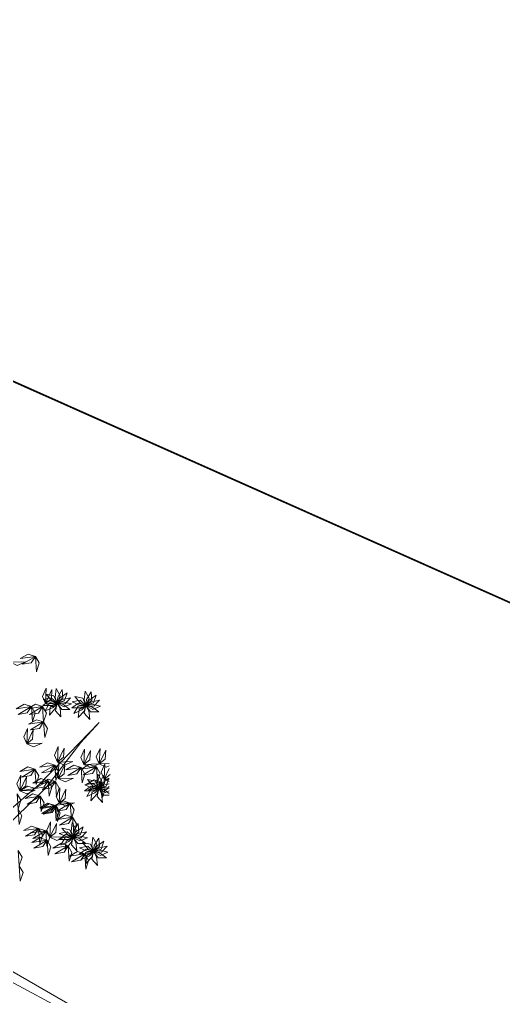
# Model space of a CAD drawing. Header units: inches. Extents: x 4350 to 28384, y -6772 to 993.
# Drawn here: x 8373.8 to 8562, y 613.2 to 993.1 of the extents above; entities that cross this region are included whole.
import ezdxf

# ---------------------------------------------------------------- set-up
doc = ezdxf.new("R2010")
doc.units = ezdxf.units.IN
doc.header["$MEASUREMENT"] = 0
doc.layers.add('nascosti', color=1, linetype='Continuous')

msp = doc.modelspace()

# ---------------------------------------------------------------- linework, layer by layer
at = {"layer": 'nascosti'}
for points in [[(7241.67, -834.3), (9068.89, -1647.48), (9882.06, 179.75), (8054.84, 992.92)], [(7241.8, -834), (9068.89, -1647.48), (9882.36, 179.62), (8055.27, 993.09)]]:
    msp.add_lwpolyline(points, close=True, dxfattribs=at)
at = {"layer": 'nascosti', "lineweight": 0}
for points in [[(8379.94, 745.43), (8377.11, 746.33), (8374.01, 744.54), (8379.94, 745.43)], [(8379.94, 745.43), (8378.33, 742.94), (8374.79, 742.35), (8379.94, 745.43)], [(8379.94, 745.43), (8381.42, 742.87), (8380.33, 739.45), (8379.94, 745.43)], [(8370.14, 743.1), (8372.84, 741.87), (8376.14, 743.29), (8370.14, 743.1)], [(8383.8, 727.05), (8382.63, 729.77), (8384.12, 733.04), (8383.8, 727.05)], [(8383.8, 727.05), (8386.13, 728.89), (8386.38, 732.47), (8383.8, 727.05)], [(8383.99, 730.77), (8386.26, 728.23), (8388.37, 727.28), (8387.1, 730.09), (8383.99, 730.77)], [(8388.04, 732.87), (8387.67, 729.48), (8388.37, 727.28), (8389.62, 730.1), (8388.04, 732.87)], [(8390.34, 732.52), (8388.63, 729.57), (8388.38, 727.28), (8390.66, 729.35), (8390.34, 732.52)], [(8392.31, 731.26), (8389.54, 729.26), (8388.38, 727.27), (8391.31, 728.24), (8392.31, 731.26)], [(8395.21, 729.82), (8397.49, 727.28), (8399.59, 726.33), (8398.32, 729.14), (8395.21, 729.82)], [(8399.26, 731.92), (8398.9, 728.53), (8399.6, 726.33), (8400.84, 729.16), (8399.26, 731.92)], [(8401.57, 731.57), (8399.85, 728.62), (8399.6, 726.33), (8401.88, 728.4), (8401.57, 731.57)], [(8403.53, 730.31), (8400.77, 728.32), (8399.6, 726.33), (8402.53, 727.29), (8403.53, 730.31)], [(8378.37, 725.89), (8375.54, 726.79), (8372.44, 724.99), (8378.37, 725.89)], [(8378.37, 725.89), (8376.76, 723.4), (8373.22, 722.81), (8378.37, 725.89)], [(8382.75, 725.89), (8379.92, 726.79), (8376.82, 724.99), (8382.75, 725.89)], [(8382.75, 725.89), (8381.14, 723.39), (8377.6, 722.8), (8382.75, 725.89)], [(8378.37, 725.89), (8379.85, 723.32), (8378.76, 719.9), (8378.37, 725.89)], [(8382.75, 725.89), (8384.23, 723.32), (8383.14, 719.9), (8382.75, 725.89)], [(8382.84, 726.36), (8386.25, 726.35), (8388.36, 727.27), (8385.42, 728.21), (8382.84, 726.36)], [(8382.95, 728.69), (8386.06, 727.29), (8388.36, 727.28), (8386.06, 729.33), (8382.95, 728.69)], [(8383.69, 724.19), (8386.81, 725.57), (8388.36, 727.27), (8385.29, 726.93), (8383.69, 724.19)], [(8383.8, 727.05), (8386.5, 725.82), (8389.8, 727.23), (8383.8, 727.05)], [(8385.35, 722.55), (8387.64, 725.08), (8388.36, 727.27), (8385.7, 725.71), (8385.35, 722.55)], [(8389.86, 721.87), (8389.51, 725.26), (8388.37, 727.26), (8387.74, 724.24), (8389.86, 721.87)], [(8393.59, 729.31), (8390.25, 728.61), (8388.38, 727.27), (8391.45, 726.96), (8393.59, 729.31)], [(8393.97, 727.02), (8390.64, 727.73), (8388.38, 727.27), (8391.06, 725.74), (8393.97, 727.02)], [(8393.38, 724.76), (8390.63, 726.77), (8388.38, 727.26), (8390.2, 724.78), (8393.38, 724.76)], [(8394.06, 725.41), (8397.47, 725.4), (8399.58, 726.33), (8396.65, 727.27), (8394.06, 725.41)], [(8394.17, 727.74), (8397.28, 726.34), (8399.59, 726.33), (8397.28, 728.38), (8394.17, 727.74)], [(8394.91, 723.24), (8398.03, 724.62), (8399.58, 726.32), (8396.52, 725.99), (8394.91, 723.24)], [(8396.57, 721.6), (8398.86, 724.13), (8399.58, 726.32), (8396.92, 724.77), (8396.57, 721.6)], [(8401.08, 720.92), (8400.73, 724.31), (8399.59, 726.31), (8398.96, 723.3), (8401.08, 720.92)], [(8404.81, 728.37), (8401.48, 727.67), (8399.6, 726.32), (8402.67, 726.01), (8404.81, 728.37)], [(8405.19, 726.07), (8401.86, 726.78), (8399.6, 726.32), (8402.28, 724.79), (8405.19, 726.07)], [(8404.6, 723.81), (8401.85, 725.82), (8399.6, 726.32), (8401.42, 723.83), (8404.6, 723.81)], [(8383.14, 719.9), (8380.32, 720.8), (8377.21, 719.01), (8383.14, 719.9)], [(8383.14, 719.9), (8381.54, 717.41), (8378, 716.82), (8383.14, 719.9)], [(8383.14, 719.9), (8384.63, 717.34), (8383.54, 713.92), (8383.14, 719.9)], [(8376.54, 711.44), (8375.37, 714.16), (8376.86, 717.43), (8376.54, 711.44)], [(8376.54, 711.44), (8378.86, 713.27), (8379.11, 716.85), (8376.54, 711.44)], [(8376.54, 711.44), (8379.23, 710.21), (8382.53, 711.62), (8376.54, 711.44)], [(8388.52, 704.32), (8387.35, 707.05), (8388.84, 710.31), (8388.52, 704.32)], [(8388.52, 704.32), (8390.84, 706.16), (8391.09, 709.74), (8388.52, 704.32)], [(8398.74, 703.39), (8397.58, 706.12), (8399.07, 709.38), (8398.74, 703.39)], [(8398.74, 703.39), (8401.07, 705.23), (8401.32, 708.81), (8398.74, 703.39)], [(8404.74, 703.58), (8403.57, 706.3), (8405.06, 709.57), (8404.74, 703.58)], [(8404.74, 703.58), (8407.07, 705.41), (8407.31, 708.99), (8404.74, 703.58)], [(8387.46, 703.16), (8384.64, 704.06), (8381.53, 702.27), (8387.46, 703.16)], [(8387.46, 703.16), (8385.86, 700.67), (8382.32, 700.08), (8387.46, 703.16)], [(8387.46, 703.16), (8388.95, 700.6), (8387.86, 697.18), (8387.46, 703.16)], [(8388.75, 697.88), (8387.59, 700.61), (8389.08, 703.87), (8388.75, 697.88)], [(8388.52, 704.32), (8391.21, 703.09), (8394.51, 704.51), (8388.52, 704.32)], [(8388.75, 697.88), (8391.08, 699.72), (8391.33, 703.3), (8388.75, 697.88)], [(8397.69, 702.23), (8394.87, 703.13), (8391.76, 701.34), (8397.69, 702.23)], [(8403.69, 702.42), (8400.86, 703.32), (8397.76, 701.52), (8403.69, 702.42)], [(8398.74, 703.39), (8401.44, 702.16), (8404.74, 703.58), (8398.74, 703.39)], [(8408.66, 703.7), (8404.74, 703.58)], [(8404.74, 703.58), (8407.44, 702.35), (8408.66, 702.87)], [(8406.68, 697.66), (8405.51, 700.39), (8407, 703.65), (8406.68, 697.66)], [(8373.89, 693.17), (8372.72, 695.9), (8374.21, 699.16), (8373.89, 693.17)], [(8379.77, 701.57), (8376.95, 702.47), (8373.84, 700.67), (8379.77, 701.57)], [(8379.77, 701.57), (8378.17, 699.08), (8374.63, 698.48), (8379.77, 701.57)], [(8379.77, 701.57), (8381.26, 699), (8380.17, 695.58), (8379.77, 701.57)], [(8397.69, 702.23), (8396.09, 699.74), (8392.55, 699.15), (8397.69, 702.23)], [(8397.69, 702.23), (8399.18, 699.67), (8398.09, 696.25), (8397.69, 702.23)], [(8403.69, 702.42), (8402.08, 699.92), (8398.54, 699.33), (8403.69, 702.42)], [(8403.69, 702.42), (8405.17, 699.85), (8404.08, 696.43), (8403.69, 702.42)], [(8404.22, 699.59), (8403.85, 696.21), (8404.55, 694.01), (8405.8, 696.83), (8404.22, 699.59)], [(8406.52, 699.25), (8404.81, 696.3), (8404.56, 694.01), (8406.84, 696.08), (8406.52, 699.25)], [(8408.66, 701.83), (8406.68, 697.66)], [(8406.68, 697.66), (8409.01, 699.5)], [(8373.89, 693.17), (8376.21, 695.01), (8376.46, 698.59), (8373.89, 693.17)], [(8384.84, 697.07), (8382.01, 697.97), (8378.91, 696.17), (8384.84, 697.07)], [(8384.84, 697.07), (8383.23, 694.58), (8379.69, 693.98), (8384.84, 697.07)], [(8387.7, 696.72), (8384.88, 697.62), (8381.77, 695.83), (8387.7, 696.72)], [(8387.7, 696.72), (8386.1, 694.23), (8382.56, 693.64), (8387.7, 696.72)], [(8384.84, 697.07), (8386.32, 694.5), (8385.23, 691.08), (8384.84, 697.07)], [(8387.7, 696.72), (8389.19, 694.16), (8388.1, 690.74), (8387.7, 696.72)], [(8388.75, 697.88), (8391.45, 696.65), (8394.75, 698.07), (8388.75, 697.88)], [(8399.13, 695.41), (8402.24, 694.02), (8404.54, 694.01), (8402.24, 696.06), (8399.13, 695.41)], [(8405.63, 696.5), (8402.8, 697.4), (8399.7, 695.61), (8405.63, 696.5)], [(8400.17, 697.5), (8402.44, 694.96), (8404.55, 694.01), (8403.28, 696.82), (8400.17, 697.5)], [(8405.63, 696.5), (8404.02, 694.01), (8400.48, 693.42), (8405.63, 696.5)], [(8408.49, 697.99), (8405.72, 695.99), (8404.56, 694), (8407.49, 694.97), (8408.49, 697.99)], [(8408.66, 695.81), (8406.43, 695.34), (8404.56, 694), (8407.63, 693.69), (8408.66, 694.83)], [(8405.63, 696.5), (8407.11, 693.94), (8406.02, 690.52), (8405.63, 696.5)], [(8408.66, 697.72), (8406.68, 697.66)], [(8406.68, 697.66), (8408.66, 696.76)], [(8372.83, 692.01), (8374.32, 689.45), (8373.23, 686.03), (8372.83, 692.01)], [(8379.82, 694.07), (8376.99, 694.97), (8373.89, 693.17), (8379.82, 694.07)], [(8373.89, 693.17), (8376.58, 691.94), (8379.88, 693.36), (8373.89, 693.17)], [(8381.81, 691.03), (8378.99, 691.93), (8375.88, 690.13), (8381.81, 691.03)], [(8389.14, 688.33), (8387.97, 691.05), (8389.46, 694.32), (8389.14, 688.33)], [(8389.14, 688.33), (8391.46, 690.16), (8391.71, 693.74), (8389.14, 688.33)], [(8399.02, 693.09), (8402.43, 693.08), (8404.54, 694), (8401.6, 694.94), (8399.02, 693.09)], [(8399.87, 690.92), (8402.99, 692.29), (8404.54, 694), (8401.47, 693.66), (8399.87, 690.92)], [(8401.53, 689.28), (8403.82, 691.81), (8404.54, 693.99), (8401.88, 692.44), (8401.53, 689.28)], [(8406.04, 688.6), (8405.69, 691.99), (8404.55, 693.99), (8403.92, 690.97), (8406.04, 688.6)], [(8408.66, 694.06), (8406.82, 694.46), (8404.56, 693.99), (8407.24, 692.46), (8408.66, 693.09)], [(8408.66, 692.14), (8406.81, 693.5), (8404.56, 693.99), (8406.38, 691.5), (8408.66, 691.49)], [(8381.81, 691.03), (8380.21, 688.53), (8376.67, 687.94), (8381.81, 691.03)], [(8387.58, 687.43), (8384.76, 688.33), (8381.65, 686.53), (8387.58, 687.43)], [(8381.81, 691.03), (8383.3, 688.46), (8382.21, 685.04), (8381.81, 691.03)], [(8388.08, 687.17), (8385.26, 688.07), (8382.15, 686.27), (8388.08, 687.17)], [(8393.51, 688.33), (8390.69, 689.23), (8387.58, 687.43), (8393.51, 688.33)], [(8393.51, 688.33), (8391.91, 685.83), (8388.37, 685.24), (8393.51, 688.33)], [(8389.14, 688.33), (8391.83, 687.1), (8395.13, 688.51), (8389.14, 688.33)], [(8393.51, 688.33), (8395, 685.76), (8393.91, 682.34), (8393.51, 688.33)], [(8373.23, 686.03), (8374.71, 683.46), (8373.62, 680.04), (8373.23, 686.03)], [(8387.58, 687.43), (8385.98, 684.94), (8382.44, 684.34), (8387.58, 687.43)], [(8388.08, 687.17), (8386.48, 684.67), (8382.94, 684.08), (8388.08, 687.17)], [(8387.58, 687.43), (8389.07, 684.86), (8387.98, 681.44), (8387.58, 687.43)], [(8388.08, 687.17), (8389.57, 684.6), (8388.48, 681.18), (8388.08, 687.17)], [(8385.5, 675.07), (8384.33, 677.79), (8385.82, 681.06), (8385.5, 675.07)], [(8385.5, 675.07), (8387.83, 676.9), (8388.07, 680.48), (8385.5, 675.07)], [(8394.42, 682.89), (8391.6, 683.79), (8388.49, 682), (8394.42, 682.89)], [(8394.42, 682.89), (8392.82, 680.4), (8389.28, 679.81), (8394.42, 682.89)], [(8394.22, 680.76), (8393.85, 677.37), (8394.55, 675.17), (8395.79, 677.99), (8394.22, 680.76)], [(8394.42, 682.89), (8395.91, 680.33), (8394.82, 676.91), (8394.42, 682.89)], [(8396.52, 680.41), (8394.81, 677.46), (8394.55, 675.17), (8396.84, 677.24), (8396.52, 680.41)], [(8381.19, 678.53), (8378.37, 679.43), (8375.26, 677.64), (8381.19, 678.53)], [(8381.19, 678.53), (8379.59, 676.04), (8376.05, 675.45), (8381.19, 678.53)], [(8384.01, 677.63), (8381.19, 678.53), (8378.08, 676.74), (8384.01, 677.63)], [(8384.01, 677.63), (8382.41, 675.14), (8378.87, 674.55), (8384.01, 677.63)], [(8381.19, 678.53), (8382.68, 675.97), (8381.59, 672.55), (8381.19, 678.53)], [(8384.01, 677.63), (8385.5, 675.07), (8384.41, 671.65), (8384.01, 677.63)], [(8389.12, 676.57), (8392.23, 675.18), (8394.54, 675.17), (8392.24, 677.22), (8389.12, 676.57)], [(8390.17, 678.66), (8392.44, 676.12), (8394.54, 675.17), (8393.28, 677.98), (8390.17, 678.66)], [(8398.48, 679.15), (8395.72, 677.15), (8394.55, 675.16), (8397.48, 676.13), (8398.48, 679.15)], [(8399.77, 677.2), (8396.43, 676.5), (8394.56, 675.16), (8397.62, 674.85), (8399.77, 677.2)], [(8384.45, 673.91), (8381.62, 674.81), (8378.51, 673.01), (8384.45, 673.91)], [(8384.45, 673.91), (8382.84, 671.41), (8379.3, 670.82), (8384.45, 673.91)], [(8384.45, 673.91), (8385.93, 671.34), (8384.84, 667.92), (8384.45, 673.91)], [(8385.5, 675.07), (8388.2, 673.83), (8391.49, 675.25), (8385.5, 675.07)], [(8392.67, 671.7), (8389.84, 672.6), (8386.74, 670.81), (8392.67, 671.7)], [(8389.02, 674.25), (8392.42, 674.24), (8394.54, 675.16), (8391.6, 676.1), (8389.02, 674.25)], [(8389.87, 672.08), (8392.98, 673.45), (8394.54, 675.16), (8391.47, 674.82), (8389.87, 672.08)], [(8391.53, 670.44), (8393.81, 672.97), (8394.54, 675.16), (8391.87, 673.6), (8391.53, 670.44)], [(8396.03, 669.76), (8395.69, 673.15), (8394.54, 675.15), (8393.92, 672.13), (8396.03, 669.76)], [(8400.15, 674.9), (8396.81, 675.62), (8394.55, 675.16), (8397.23, 673.62), (8400.15, 674.9)], [(8399.56, 672.65), (8396.8, 674.66), (8394.55, 675.15), (8396.38, 672.67), (8399.56, 672.65)], [(8398.19, 673.03), (8400.46, 670.49), (8402.56, 669.54), (8401.3, 672.36), (8398.19, 673.03)], [(8402.24, 675.13), (8401.87, 671.74), (8402.57, 669.54), (8403.81, 672.37), (8402.24, 675.13)], [(8404.54, 674.78), (8402.83, 671.83), (8402.57, 669.54), (8404.86, 671.61), (8404.54, 674.78)], [(8406.5, 673.52), (8403.74, 671.53), (8402.57, 669.54), (8405.5, 670.5), (8406.5, 673.52)], [(8373.27, 669.93), (8374.76, 667.36), (8373.67, 663.94), (8373.27, 669.93)], [(8392.67, 671.7), (8391.06, 669.21), (8387.52, 668.62), (8392.67, 671.7)], [(8392.67, 671.7), (8394.15, 669.14), (8393.06, 665.72), (8392.67, 671.7)], [(8399.15, 668.62), (8396.33, 669.52), (8393.22, 667.72), (8399.15, 668.62)], [(8397.04, 668.62), (8400.44, 668.61), (8402.56, 669.54), (8399.62, 670.48), (8397.04, 668.62)], [(8397.14, 670.95), (8400.25, 669.56), (8402.56, 669.54), (8400.26, 671.6), (8397.14, 670.95)], [(8397.89, 666.45), (8401, 667.83), (8402.56, 669.53), (8399.49, 669.2), (8397.89, 666.45)], [(8399.54, 664.81), (8401.83, 667.34), (8402.56, 669.53), (8399.89, 667.98), (8399.54, 664.81)], [(8404.05, 664.13), (8403.7, 667.52), (8402.56, 669.53), (8401.94, 666.51), (8404.05, 664.13)], [(8407.78, 671.58), (8404.45, 670.88), (8402.57, 669.53), (8405.64, 669.22), (8407.78, 671.58)], [(8408.16, 669.28), (8404.83, 670), (8402.57, 669.53), (8405.25, 668), (8408.16, 669.28)], [(8407.58, 667.02), (8404.82, 669.03), (8402.57, 669.53), (8404.39, 667.04), (8407.58, 667.02)], [(8399.15, 668.62), (8397.55, 666.12), (8394.01, 665.53), (8399.15, 668.62)], [(8399.15, 668.62), (8400.63, 666.05), (8399.54, 662.63), (8399.15, 668.62)], [(8373.67, 663.94), (8375.15, 661.38), (8374.06, 657.96), (8373.67, 663.94)]]:
    msp.add_lwpolyline(points, dxfattribs=at)
at = {"layer": 'nascosti', "linetype": 'Continuous', "lineweight": 0}
for points in [[(8365.51, 676.34), (8384.14, 694.46), (8397.61, 711.93), (8404.68, 719.69), (8381.56, 695.74), (8359.06, 676.31)], [(8212.98, 602.25), (8194.22, 619.59), (8183.86, 631.15), (8200.59, 638.95), (8236.66, 650.05), (8268.23, 655.33), (8297.92, 647.06), (8337.92, 640.13), (8361.84, 623.45), (8399.96, 602.97)], [(8399.95, 606.19), (8359.89, 629.25)]]:
    msp.add_lwpolyline(points, dxfattribs=at)

doc.saveas('drawing.dxf')
